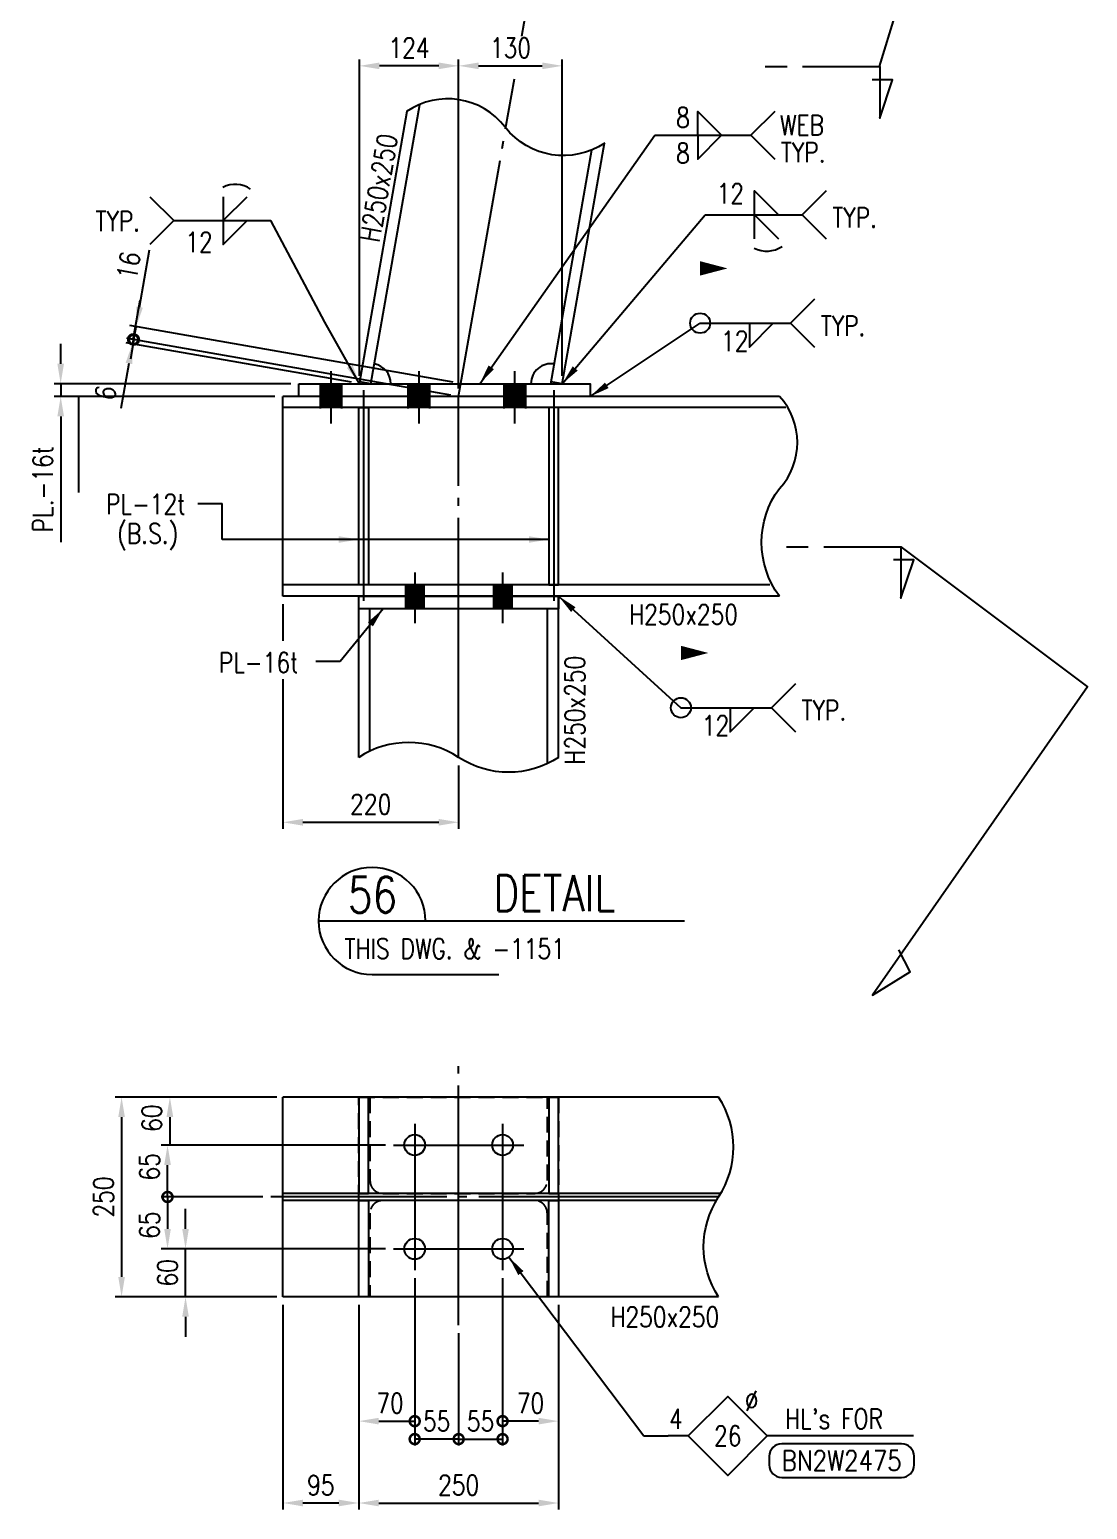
# Model space of a CAD drawing. Header units: millimetres. Extents: x 0 to 134087, y -49114 to 20834.
# Drawn here: x 80586 to 85220, y 9315 to 15800 of the extents above; entities that cross this region are included whole.
import ezdxf
from ezdxf.enums import TextEntityAlignment as Align

# ---------------------------------------------------------------- set-up
doc = ezdxf.new("R2010")
doc.units = ezdxf.units.MM
doc.header["$LTSCALE"] = 35
doc.linetypes.add('JNK-CENTER', pattern=[34, 30, -1.5, 1, -1.5])
doc.linetypes.add('JNK-HIDDEN', pattern=[3, 2, -1])
for name, color, linetype in [('CEN-R', 1, 'JNK-CENTER'), ('CON-C', 4, 'Continuous'), ('CON-G', 3, 'Continuous'), ('CON-W', 7, 'Continuous'), ('CON-Y', 2, 'Continuous'), ('Dim-W', 7, 'Continuous'), ('HID-Y', 2, 'JNK-HIDDEN'), ('STL-OBJT', 7, 'Continuous'), ('TXT-Y', 2, 'Continuous')]:
    doc.layers.add(name, color=color, linetype=linetype)
doc.styles.add('SIMPLEX', font='simplex.shx', dxfattribs={"width": 0.8})
doc.dimstyles.new('DIM35', dxfattribs={"dimscale": 35, "dimtxt": 2.5, "dimasz": 2.5, "dimexe": 0.8, "dimexo": 1, "dimgap": 1, "dimtad": 1, "dimdec": 1, "dimdsep": 46, "dimtxsty": 'SIMPLEX', "dimcen": 0, "dimclrd": 7, "dimclre": 7, "dimclrt": 2, "dimadec": 1, "dimazin": 2, "dimtfac": 1, "dimtdec": 1, "dimtix": 1, "dimtmove": 2, "dimatfit": 2, "dimfxl": 1, "dimtfill": 1, "dimarcsym": 1})
doc.dimstyles.new('DIM35x3.5', dxfattribs={"dimscale": 35, "dimtxt": 2.5, "dimasz": 2.5, "dimexe": 0.8, "dimexo": 1, "dimgap": 1, "dimtad": 1, "dimdec": 0, "dimlfac": 0.285714, "dimdsep": 46, "dimtxsty": 'SIMPLEX', "dimcen": 0, "dimclrd": 7, "dimclre": 7, "dimclrt": 2, "dimadec": 1, "dimazin": 2, "dimtfac": 1, "dimtdec": 0, "dimtix": 1, "dimtmove": 0, "dimatfit": 2, "dimfxl": 1, "dimtfill": 1, "dimarcsym": 1})

# ---------------------------------------------------------------- blocks, each defined once
blk = doc.blocks.new('SECMARK4')
at = {"layer": 'CON-C'}
blk.add_line((0, 0), (-2.72, 0), dxfattribs=at)
blk.add_lwpolyline([(-4.67, 0), (-14.32, 0), (-14.32, -6.45), (-15.93, -1.66), (-13.39, -1.66)], dxfattribs=at)
at = {"layer": 'CON-C', "style": 'SIMPLEX', "width": 0.8}
blk.add_attdef('TAG', text='', height=3.5, dxfattribs=at).set_placement((-7.82, -4.86), align=Align.CENTER)
blk = doc.blocks.new('SECTITLE')
at = {"layer": 'CON-G'}
for p, q in [((-1.7, 0), (44.1, 0)), ((5, -6.7), (20.86, -6.7))]:
    blk.add_line(p, q, dxfattribs=at)
blk.add_arc((5, 0), 6.7, 0, 270, dxfattribs=at)
at = {"layer": 'CON-C', "style": 'SIMPLEX', "width": 0.8}
for tag, p in [('ELEVATION', (27.83, 1.22)), ('A', (5.06, 1.04))]:
    blk.add_attdef(tag, text='', height=4.5, dxfattribs=at).set_placement(p, align=Align.CENTER)
at = {"layer": 'CON-Y', "style": 'SIMPLEX', "width": 0.8}
blk.add_attdef('SCALE', text='', height=2.5, dxfattribs=at).set_placement((44.9, -3.72), align=Align.RIGHT)
blk.add_attdef('H0000-0000', (1.54, -4.72), '', height=2.5, dxfattribs=at)
blk = doc.blocks.new('*D755')
at = {"layer": 'DEFPOINTS', "color": 0, "transparency": 16777216}
for p in [(82031.4, 15640.7), (82031.4, 14248), (82465.7, 14192)]:
    blk.add_point(p, dxfattribs=at)
at = {"layer": 'Dim-W', "color": 7, "linetype": 'ByBlock', "lineweight": -2, "transparency": 16777216}
for p, q in [((82031.4, 14283), (82031.4, 15668.7)), ((82378.2, 15640.7), (82118.9, 15640.7)), ((82465.7, 14227), (82465.7, 15668.7))]:
    blk.add_line(p, q, dxfattribs=at)
at = {"layer": 'Dim-W', "color": 7, "transparency": 16777216}
for points in [[(82118.9, 15655.3), (82118.9, 15626.1), (82031.4, 15640.7)], [(82378.2, 15655.3), (82378.2, 15626.1), (82465.7, 15640.7)]]:
    blk.add_solid(points, dxfattribs=at)
at = {"layer": 'Dim-W', "color": 2, "transparency": 16777216, "insert": (82248.5, 15719.4), "char_height": 87.5, "attachment_point": 5, "style": 'SIMPLEX', "bg_fill": 3, "box_fill_scale": 1.1, "bg_fill_color": 256, "bg_fill_true_color": 13158600, "bg_fill_transparency": 0}
blk.add_mtext('124', dxfattribs=at)
blk = doc.blocks.new('*D756')
at = {"layer": 'DEFPOINTS', "color": 0, "transparency": 16777216}
for p in [(82919.7, 15640.7), (82919.7, 14248), (82465.7, 14192)]:
    blk.add_point(p, dxfattribs=at)
at = {"layer": 'Dim-W', "color": 7, "linetype": 'ByBlock', "lineweight": -2, "transparency": 16777216}
for p, q in [((82465.7, 14227), (82465.7, 15668.7)), ((82553.2, 15640.7), (82832.2, 15640.7)), ((82919.7, 14283), (82919.7, 15668.7))]:
    blk.add_line(p, q, dxfattribs=at)
at = {"layer": 'Dim-W', "color": 7, "transparency": 16777216}
for points in [[(82553.2, 15655.3), (82553.2, 15626.1), (82465.7, 15640.7)], [(82832.2, 15655.3), (82832.2, 15626.1), (82919.7, 15640.7)]]:
    blk.add_solid(points, dxfattribs=at)
at = {"layer": 'Dim-W', "color": 2, "transparency": 16777216, "insert": (82692.7, 15719.4), "char_height": 87.5, "attachment_point": 5, "style": 'SIMPLEX', "bg_fill": 3, "box_fill_scale": 1.1, "bg_fill_color": 256, "bg_fill_true_color": 13158600, "bg_fill_transparency": 0}
blk.add_mtext('130', dxfattribs=at)
blk = doc.blocks.new('_DotSmall')
at = {"color": 0, "linetype": 'ByBlock', "const_width": 0.5}
blk.add_lwpolyline([(-0.0625, 0, 1), (0.0625, 0, 1)], format="xyb", close=True, dxfattribs=at)
blk = doc.blocks.new('*D651')
at = {"layer": 'DEFPOINTS', "color": 0, "transparency": 16777216}
for p in [(82658.2, 10363.9), (82465.7, 10122.1)]:
    blk.add_point(p, dxfattribs=at)
at = {"layer": 'Dim-W', "color": 7, "linetype": 'ByBlock', "lineweight": -2, "transparency": 16777216}
for p, q in [((82658.2, 10328.9), (82658.2, 9595)), ((82465.7, 10087.1), (82465.7, 9595)), ((82465.7, 9623), (82658.2, 9623))]:
    blk.add_line(p, q, dxfattribs=at)
at = {"layer": 'Dim-W', "color": 7, "lineweight": -2, "transparency": 16777216, "xscale": 87.5, "yscale": 87.5, "zscale": 87.5, "rotation": 180}
blk.add_blockref('_DotSmall', (82465.7, 9623), dxfattribs=at)
at = {"layer": 'Dim-W', "color": 7, "lineweight": -2, "transparency": 16777216, "xscale": 87.5, "yscale": 87.5, "zscale": 87.5}
blk.add_blockref('_DotSmall', (82658.2, 9623), dxfattribs=at)
at = {"layer": 'Dim-W', "color": 2, "transparency": 16777216, "insert": (82561.9, 9701.7), "char_height": 87.5, "attachment_point": 5, "style": 'SIMPLEX', "bg_fill": 3, "box_fill_scale": 1.1, "bg_fill_color": 256, "bg_fill_true_color": 13158600, "bg_fill_transparency": 0}
blk.add_mtext('55', dxfattribs=at)
at = {"layer": 'DEFPOINTS', "color": 0, "transparency": 16777216}
blk.add_point((82658.2, 9623), dxfattribs=at)
blk = doc.blocks.new('*D652')
at = {"layer": 'DEFPOINTS', "color": 0, "transparency": 16777216}
for p in [(82273.2, 10363.9), (82465.7, 10122.1)]:
    blk.add_point(p, dxfattribs=at)
at = {"layer": 'Dim-W', "color": 7, "linetype": 'ByBlock', "lineweight": -2, "transparency": 16777216}
for p, q in [((82273.2, 10328.9), (82273.2, 9595)), ((82465.7, 10087.1), (82465.7, 9595)), ((82465.7, 9623), (82273.2, 9623))]:
    blk.add_line(p, q, dxfattribs=at)
at = {"layer": 'Dim-W', "color": 7, "lineweight": -2, "transparency": 16777216, "xscale": 87.5, "yscale": 87.5, "zscale": 87.5, "rotation": 180}
blk.add_blockref('_DotSmall', (82273.2, 9623), dxfattribs=at)
at = {"layer": 'Dim-W', "color": 7, "lineweight": -2, "transparency": 16777216, "xscale": 87.5, "yscale": 87.5, "zscale": 87.5}
blk.add_blockref('_DotSmall', (82465.7, 9623), dxfattribs=at)
at = {"layer": 'Dim-W', "color": 2, "transparency": 16777216, "insert": (82369.4, 9701.7), "char_height": 87.5, "attachment_point": 5, "style": 'SIMPLEX', "bg_fill": 3, "box_fill_scale": 1.1, "bg_fill_color": 256, "bg_fill_true_color": 13158600, "bg_fill_transparency": 0}
blk.add_mtext('55', dxfattribs=at)
at = {"layer": 'DEFPOINTS', "color": 0, "transparency": 16777216}
blk.add_point((82273.2, 9623), dxfattribs=at)
blk = doc.blocks.new('*D653')
at = {"layer": 'DEFPOINTS', "color": 0, "transparency": 16777216}
for p in [(82273.2, 10363.9), (82028.2, 10246.6), (82273.2, 9701.7)]:
    blk.add_point(p, dxfattribs=at)
at = {"layer": 'Dim-W', "color": 7, "linetype": 'ByBlock', "lineweight": -2, "transparency": 16777216}
for p, q in [((82273.2, 10328.9), (82273.2, 9673.7)), ((82028.2, 10211.6), (82028.2, 9673.7)), ((82115.7, 9701.7), (82273.2, 9701.7))]:
    blk.add_line(p, q, dxfattribs=at)
at = {"layer": 'Dim-W', "color": 7, "transparency": 16777216}
blk.add_solid([(82115.7, 9716.3), (82115.7, 9687.1), (82028.2, 9701.7)], dxfattribs=at)
at = {"layer": 'Dim-W', "color": 7, "lineweight": -2, "transparency": 16777216, "xscale": 87.5, "yscale": 87.5, "zscale": 87.5}
blk.add_blockref('_DotSmall', (82273.2, 9701.7), dxfattribs=at)
at = {"layer": 'Dim-W', "color": 2, "transparency": 16777216, "insert": (82165, 9780.5), "char_height": 87.5, "attachment_point": 5, "style": 'SIMPLEX', "bg_fill": 3, "box_fill_scale": 1.1, "bg_fill_color": 256, "bg_fill_true_color": 13158600, "bg_fill_transparency": 0}
blk.add_mtext('70', dxfattribs=at)
blk = doc.blocks.new('*D654')
at = {"layer": 'DEFPOINTS', "color": 0, "transparency": 16777216}
for p in [(82658.2, 10363.9), (82903.2, 10246.6), (82658.2, 9701.7)]:
    blk.add_point(p, dxfattribs=at)
at = {"layer": 'Dim-W', "color": 7, "linetype": 'ByBlock', "lineweight": -2, "transparency": 16777216}
for p, q in [((82658.2, 10328.9), (82658.2, 9673.7)), ((82903.2, 10211.6), (82903.2, 9673.7)), ((82815.7, 9701.7), (82658.2, 9701.7))]:
    blk.add_line(p, q, dxfattribs=at)
at = {"layer": 'Dim-W', "color": 7, "transparency": 16777216}
blk.add_solid([(82815.7, 9716.3), (82815.7, 9687.1), (82903.2, 9701.7)], dxfattribs=at)
at = {"layer": 'Dim-W', "color": 7, "lineweight": -2, "transparency": 16777216, "xscale": 87.5, "yscale": 87.5, "zscale": 87.5, "rotation": 180}
blk.add_blockref('_DotSmall', (82658.2, 9701.7), dxfattribs=at)
at = {"layer": 'Dim-W', "color": 2, "transparency": 16777216, "insert": (82780.1, 9780.5), "char_height": 87.5, "attachment_point": 5, "style": 'SIMPLEX', "bg_fill": 3, "box_fill_scale": 1.1, "bg_fill_color": 256, "bg_fill_true_color": 13158600, "bg_fill_transparency": 0}
blk.add_mtext('70', dxfattribs=at)
blk = doc.blocks.new('*D655')
at = {"layer": 'DEFPOINTS', "color": 0, "transparency": 16777216}
for p in [(82273.2, 10363.9), (82465.7, 10122.1)]:
    blk.add_point(p, dxfattribs=at)
at = {"layer": 'Dim-W', "color": 7, "linetype": 'ByBlock', "lineweight": -2, "transparency": 16777216}
for p, q in [((82273.2, 10328.9), (82273.2, 9595)), ((82465.7, 10087.1), (82465.7, 9595)), ((82465.7, 9623), (82273.2, 9623))]:
    blk.add_line(p, q, dxfattribs=at)
at = {"layer": 'Dim-W', "color": 7, "lineweight": -2, "transparency": 16777216, "xscale": 87.5, "yscale": 87.5, "zscale": 87.5, "rotation": 180}
blk.add_blockref('_DotSmall', (82273.2, 9623), dxfattribs=at)
at = {"layer": 'Dim-W', "color": 7, "lineweight": -2, "transparency": 16777216, "xscale": 87.5, "yscale": 87.5, "zscale": 87.5}
blk.add_blockref('_DotSmall', (82465.7, 9623), dxfattribs=at)
at = {"layer": 'Dim-W', "color": 2, "transparency": 16777216, "insert": (82369.4, 9701.7), "char_height": 87.5, "attachment_point": 5, "style": 'SIMPLEX', "bg_fill": 3, "box_fill_scale": 1.1, "bg_fill_color": 256, "bg_fill_true_color": 13158600, "bg_fill_transparency": 0}
blk.add_mtext('55', dxfattribs=at)
at = {"layer": 'DEFPOINTS', "color": 0, "transparency": 16777216}
blk.add_point((82273.2, 9623), dxfattribs=at)
blk = doc.blocks.new('*D656')
at = {"layer": 'DEFPOINTS', "color": 0, "transparency": 16777216}
for p in [(82028.2, 10246.6), (82903.2, 10246.6), (82903.2, 9343)]:
    blk.add_point(p, dxfattribs=at)
at = {"layer": 'Dim-W', "color": 7, "linetype": 'ByBlock', "lineweight": -2, "transparency": 16777216}
for p, q in [((82028.2, 10211.6), (82028.2, 9315)), ((82903.2, 10211.6), (82903.2, 9315)), ((82115.7, 9343), (82815.7, 9343))]:
    blk.add_line(p, q, dxfattribs=at)
at = {"layer": 'Dim-W', "color": 7, "transparency": 16777216}
for points in [[(82115.7, 9357.5), (82115.7, 9328.4), (82028.2, 9343)], [(82815.7, 9357.5), (82815.7, 9328.4), (82903.2, 9343)]]:
    blk.add_solid(points, dxfattribs=at)
at = {"layer": 'Dim-W', "color": 2, "transparency": 16777216, "insert": (82465.7, 9421.7), "char_height": 87.5, "attachment_point": 5, "style": 'SIMPLEX', "bg_fill": 3, "box_fill_scale": 1.1, "bg_fill_color": 256, "bg_fill_true_color": 13158600, "bg_fill_transparency": 0}
blk.add_mtext('250', dxfattribs=at)
blk = doc.blocks.new('*D657')
at = {"layer": 'DEFPOINTS', "color": 0, "transparency": 16777216}
for p in [(81695.7, 10246.6), (82028.2, 10246.6), (81695.7, 9343)]:
    blk.add_point(p, dxfattribs=at)
at = {"layer": 'Dim-W', "color": 7, "linetype": 'ByBlock', "lineweight": -2, "transparency": 16777216}
for p, q in [((81695.7, 10211.6), (81695.7, 9315)), ((82028.2, 10211.6), (82028.2, 9315)), ((81940.7, 9343), (81783.2, 9343))]:
    blk.add_line(p, q, dxfattribs=at)
at = {"layer": 'Dim-W', "color": 7, "transparency": 16777216}
for points in [[(81783.2, 9357.5), (81783.2, 9328.4), (81695.7, 9343)], [(81940.7, 9357.5), (81940.7, 9328.4), (82028.2, 9343)]]:
    blk.add_solid(points, dxfattribs=at)
at = {"layer": 'Dim-W', "color": 2, "transparency": 16777216, "insert": (81862, 9421.7), "char_height": 87.5, "attachment_point": 5, "style": 'SIMPLEX', "bg_fill": 3, "box_fill_scale": 1.1, "bg_fill_color": 256, "bg_fill_true_color": 13158600, "bg_fill_transparency": 0}
blk.add_mtext('95', dxfattribs=at)
blk = doc.blocks.new('BOLTHOLE')
at = {"layer": 'CON-W'}
blk.add_line((25.7, 0), (9.9, 0), dxfattribs=at)
blk.add_lwpolyline([(0, 0), (4.95, 4.95), (9.9, 0), (4.95, -4.95)], close=True, dxfattribs=at)
at = {"layer": 'CON-Y', "style": 'SIMPLEX', "width": 0.8}
for s, p in [('%%C', (8.81, 3.12)), ("HL's FOR", (24.37, 0.9))]:
    blk.add_text(s, height=2.5, dxfattribs=at).set_placement(p, align=Align.RIGHT)
blk.add_attdef('4', text='', height=2.5, dxfattribs=at).set_placement((-0.69, 0.87), align=Align.RIGHT)
blk.add_attdef('22', text='', height=2.5, dxfattribs=at).set_placement((4.95, 0), align=Align.MIDDLE_CENTER)
blk = doc.blocks.new('boltmark')
at = {"layer": 'CON-Y'}
blk.add_lwpolyline([(0, -4.2), (15, -4.2, 0.414214), (16.56, -2.64), (16.56, -1.56, 0.414214), (15, 0), (0, 0, 0.414214), (-1.56, -1.56), (-1.56, -2.64, 0.414214)], format="xyb", close=True, dxfattribs=at)
at = {"layer": 'CON-G', "style": 'SIMPLEX', "width": 0.802523}
blk.add_attdef('BN2W1650', text='', height=2.5, dxfattribs=at).set_placement((0, -3.35), (15, -3.35), align=Align.FIT)
blk = doc.blocks.new('*D668')
at = {"color": 7, "linetype": 'ByBlock', "lineweight": -2, "transparency": 16777216}
for p, q in [((81068.1, 14583.6), (81112, 14833.9)), ((82441, 14254.1), (81025.4, 14502.2)), ((81043.1, 14441.4), (81053, 14497.4)), ((82431.2, 14198.1), (81015.6, 14446.2)), ((81043.1, 14441.4), (81028, 14355.2))]:
    blk.add_line(p, q, dxfattribs=at)
at = {"color": 7, "transparency": 16777216}
blk.add_solid([(81053.7, 14586.1), (81082.4, 14581.1), (81053, 14497.4)], dxfattribs=at)
at = {"layer": 'DEFPOINTS', "color": 0, "transparency": 16777216}
for p in [(81053, 14497.4), (82475.5, 14248), (82465.7, 14192)]:
    blk.add_point(p, dxfattribs=at)
at = {"color": 7, "lineweight": -2, "transparency": 16777216, "xscale": 87.5, "yscale": 87.5, "zscale": 87.5, "rotation": 80.05635145401696}
blk.add_blockref('_DotSmall', (81043.1, 14441.4), dxfattribs=at)
at = {"color": 2, "transparency": 16777216, "insert": (81020, 14765.5), "char_height": 87.5, "attachment_point": 5, "rotation": 80.05635, "style": 'SIMPLEX', "bg_fill": 3, "box_fill_scale": 1.1, "bg_fill_color": 256, "bg_fill_true_color": 13158600, "bg_fill_transparency": 0}
blk.add_mtext('16', dxfattribs=at)
blk = doc.blocks.new('*D669')
at = {"color": 7, "linetype": 'ByBlock', "lineweight": -2, "transparency": 16777216}
for p, q in [((81039.7, 14442), (81069.9, 14614.4)), ((81996.9, 14254.1), (81008.7, 14427.3)), ((81082.8, 14434.5), (81012.1, 14446.9)), ((81039.7, 14442), (81036.2, 14422.5)), ((81021.1, 14336.3), (80986.4, 14138.5))]:
    blk.add_line(p, q, dxfattribs=at)
at = {"color": 7, "transparency": 16777216}
blk.add_solid([(81006.8, 14338.8), (81035.5, 14333.8), (81036.2, 14422.5)], dxfattribs=at)
at = {"layer": 'DEFPOINTS', "color": 0, "transparency": 16777216}
for p in [(81039.7, 14442), (81117.2, 14428.4), (82031.4, 14248)]:
    blk.add_point(p, dxfattribs=at)
at = {"color": 7, "lineweight": -2, "transparency": 16777216, "xscale": 87.5, "yscale": 87.5, "zscale": 87.5, "rotation": 260.056351454017}
blk.add_blockref('_DotSmall', (81039.7, 14442), dxfattribs=at)
at = {"color": 2, "transparency": 16777216, "insert": (80918.7, 14207.9), "char_height": 87.5, "attachment_point": 5, "rotation": 80.05635, "style": 'SIMPLEX', "bg_fill": 3, "box_fill_scale": 1.1, "bg_fill_color": 256, "bg_fill_true_color": 13158600, "bg_fill_transparency": 0}
blk.add_mtext('6', dxfattribs=at)
blk = doc.blocks.new('*D670')
at = {"layer": 'DEFPOINTS', "color": 0, "transparency": 16777216}
for p in [(81703.7, 11121.6), (81200.7, 10911.6), (82180.4, 10911.6)]:
    blk.add_point(p, dxfattribs=at)
at = {"layer": 'Dim-W', "color": 7, "linetype": 'ByBlock', "lineweight": -2, "transparency": 16777216}
for p, q in [((81668.7, 11121.6), (81172.7, 11121.6)), ((81200.7, 11034.1), (81200.7, 10911.6)), ((82145.4, 10911.6), (81172.7, 10911.6))]:
    blk.add_line(p, q, dxfattribs=at)
at = {"layer": 'Dim-W', "color": 7, "transparency": 16777216}
blk.add_solid([(81186.1, 11034.1), (81215.3, 11034.1), (81200.7, 11121.6)], dxfattribs=at)
at = {"layer": 'Dim-W', "color": 2, "transparency": 16777216, "insert": (81121.9, 11029.8), "char_height": 87.5, "attachment_point": 5, "rotation": 90, "style": 'SIMPLEX', "bg_fill": 3, "box_fill_scale": 1.1, "bg_fill_color": 256, "bg_fill_true_color": 13158600, "bg_fill_transparency": 0}
blk.add_mtext('60', dxfattribs=at)
blk = doc.blocks.new('_None')
blk = doc.blocks.new('*D671')
at = {"color": 7, "linetype": 'ByBlock', "lineweight": -2, "transparency": 16777216}
for p, q in [((82145.4, 10911.6), (81162.4, 10911.6)), ((81190.4, 10684.1), (81190.4, 10824.1)), ((81608.2, 10684.1), (81162.4, 10684.1))]:
    blk.add_line(p, q, dxfattribs=at)
at = {"color": 7, "transparency": 16777216}
blk.add_solid([(81175.8, 10824.1), (81205, 10824.1), (81190.4, 10911.6)], dxfattribs=at)
at = {"layer": 'DEFPOINTS', "color": 0, "transparency": 16777216}
for p in [(82180.4, 10911.6), (81643.2, 10684.1)]:
    blk.add_point(p, dxfattribs=at)
at = {"color": 7, "lineweight": -2, "transparency": 16777216, "xscale": 87.5, "yscale": 87.5, "zscale": 87.5, "rotation": 270}
blk.add_blockref('_DotSmall', (81190.4, 10684.1), dxfattribs=at)
at = {"color": 2, "transparency": 16777216, "insert": (81111.7, 10816.4), "char_height": 87.5, "attachment_point": 5, "rotation": 90, "style": 'SIMPLEX', "bg_fill": 3, "box_fill_scale": 1.1, "bg_fill_color": 256, "bg_fill_true_color": 13158600, "bg_fill_transparency": 0}
blk.add_mtext('65', dxfattribs=at)
at = {"layer": 'DEFPOINTS', "color": 0, "transparency": 16777216}
blk.add_point((81190.4, 10911.6), dxfattribs=at)
blk = doc.blocks.new('*D672')
at = {"layer": 'DEFPOINTS', "color": 0, "transparency": 16777216}
for p in [(81269.2, 10456.6), (82180.4, 10456.6), (81703.7, 10246.6)]:
    blk.add_point(p, dxfattribs=at)
at = {"layer": 'Dim-W', "color": 7, "linetype": 'ByBlock', "lineweight": -2, "transparency": 16777216}
for p, q in [((81269.2, 10544.1), (81269.2, 10631.6)), ((82145.4, 10456.6), (81241.2, 10456.6)), ((81269.2, 10246.6), (81269.2, 10456.6)), ((81668.7, 10246.6), (81241.2, 10246.6)), ((81269.2, 10159.1), (81269.2, 10071.6))]:
    blk.add_line(p, q, dxfattribs=at)
at = {"layer": 'Dim-W', "color": 7, "transparency": 16777216}
for points in [[(81254.6, 10544.1), (81283.7, 10544.1), (81269.2, 10456.6)], [(81254.6, 10159.1), (81283.7, 10159.1), (81269.2, 10246.6)]]:
    blk.add_solid(points, dxfattribs=at)
at = {"layer": 'Dim-W', "color": 2, "transparency": 16777216, "insert": (81190.4, 10351.6), "char_height": 87.5, "attachment_point": 5, "rotation": 90, "style": 'SIMPLEX', "bg_fill": 3, "box_fill_scale": 1.1, "bg_fill_color": 256, "bg_fill_true_color": 13158600, "bg_fill_transparency": 0}
blk.add_mtext('60', dxfattribs=at)
blk = doc.blocks.new('*D673')
at = {"color": 7, "linetype": 'ByBlock', "lineweight": -2, "transparency": 16777216}
for p, q in [((81608.2, 10684.1), (81162.4, 10684.1)), ((81190.4, 10684.1), (81190.4, 10544.1)), ((82145.4, 10456.6), (81162.4, 10456.6))]:
    blk.add_line(p, q, dxfattribs=at)
at = {"color": 7, "transparency": 16777216}
blk.add_solid([(81175.8, 10544.1), (81205, 10544.1), (81190.4, 10456.6)], dxfattribs=at)
at = {"layer": 'DEFPOINTS', "color": 0, "transparency": 16777216}
for p in [(81643.2, 10684.1), (81190.4, 10456.6), (82180.4, 10456.6)]:
    blk.add_point(p, dxfattribs=at)
at = {"color": 7, "lineweight": -2, "transparency": 16777216, "xscale": 87.5, "yscale": 87.5, "zscale": 87.5, "rotation": 90}
blk.add_blockref('_DotSmall', (81190.4, 10684.1), dxfattribs=at)
at = {"color": 2, "transparency": 16777216, "insert": (81111.7, 10560.3), "char_height": 87.5, "attachment_point": 5, "rotation": 90, "style": 'SIMPLEX', "bg_fill": 3, "box_fill_scale": 1.1, "bg_fill_color": 256, "bg_fill_true_color": 13158600, "bg_fill_transparency": 0}
blk.add_mtext('65', dxfattribs=at)
blk = doc.blocks.new('*D674')
at = {"layer": 'DEFPOINTS', "color": 0, "transparency": 16777216}
for p in [(81703.7, 11121.6), (80989.2, 10246.6), (81703.7, 10246.6)]:
    blk.add_point(p, dxfattribs=at)
at = {"layer": 'Dim-W', "color": 7, "linetype": 'ByBlock', "lineweight": -2, "transparency": 16777216}
for p, q in [((81668.7, 11121.6), (80961.2, 11121.6)), ((80989.2, 11034.1), (80989.2, 10334.1)), ((81668.7, 10246.6), (80961.2, 10246.6))]:
    blk.add_line(p, q, dxfattribs=at)
at = {"layer": 'Dim-W', "color": 7, "transparency": 16777216}
for points in [[(80974.6, 11034.1), (81003.7, 11034.1), (80989.2, 11121.6)], [(80974.6, 10334.1), (81003.7, 10334.1), (80989.2, 10246.6)]]:
    blk.add_solid(points, dxfattribs=at)
at = {"layer": 'Dim-W', "color": 2, "transparency": 16777216, "insert": (80910.4, 10684.1), "char_height": 87.5, "attachment_point": 5, "rotation": 90, "style": 'SIMPLEX', "bg_fill": 3, "box_fill_scale": 1.1, "bg_fill_color": 256, "bg_fill_true_color": 13158600, "bg_fill_transparency": 0}
blk.add_mtext('250', dxfattribs=at)
blk = doc.blocks.new('*D733')
at = {"layer": 'DEFPOINTS', "color": 0, "transparency": 16777216}
for p in [(81765.7, 14248), (80722.3, 14192), (81695.7, 14192)]:
    blk.add_point(p, dxfattribs=at)
at = {"layer": 'Dim-W', "color": 7, "linetype": 'ByBlock', "lineweight": -2, "transparency": 16777216}
for p, q in [((80722.3, 14335.5), (80722.3, 14423)), ((81730.7, 14248), (80694.3, 14248)), ((80722.3, 14248), (80722.3, 14192)), ((81660.7, 14192), (80694.3, 14192)), ((80722.3, 14104.5), (80722.3, 13553.7))]:
    blk.add_line(p, q, dxfattribs=at)
at = {"layer": 'Dim-W', "color": 7, "transparency": 16777216}
for points in [[(80707.8, 14335.5), (80736.9, 14335.5), (80722.3, 14248)], [(80707.8, 14104.5), (80736.9, 14104.5), (80722.3, 14192)]]:
    blk.add_solid(points, dxfattribs=at)
at = {"layer": 'Dim-W', "color": 2, "transparency": 16777216, "insert": (80643.6, 13785.4), "char_height": 87.5, "attachment_point": 5, "rotation": 90, "style": 'SIMPLEX', "bg_fill": 3, "box_fill_scale": 1.1, "bg_fill_color": 256, "bg_fill_true_color": 13158600, "bg_fill_transparency": 0}
blk.add_mtext('PL.-16t', dxfattribs=at)
blk = doc.blocks.new('*D779')
at = {"layer": 'DEFPOINTS', "color": 0, "transparency": 16777216}
for p in [(81695.7, 13317), (82465.7, 12610.4), (82465.7, 12325.9)]:
    blk.add_point(p, dxfattribs=at)
at = {"layer": 'Dim-W', "color": 7, "linetype": 'ByBlock', "lineweight": -2, "transparency": 16777216}
for p, q in [((81695.7, 13282), (81695.7, 13121.5)), ((81695.7, 12953.3), (81695.7, 12297.9)), ((82465.7, 12575.4), (82465.7, 12297.9)), ((81783.2, 12325.9), (82378.2, 12325.9))]:
    blk.add_line(p, q, dxfattribs=at)
at = {"layer": 'Dim-W', "color": 7, "transparency": 16777216}
for points in [[(81783.2, 12340.5), (81783.2, 12311.3), (81695.7, 12325.9)], [(82378.2, 12340.5), (82378.2, 12311.3), (82465.7, 12325.9)]]:
    blk.add_solid(points, dxfattribs=at)
at = {"layer": 'Dim-W', "color": 2, "transparency": 16777216, "insert": (82080.7, 12404.7), "char_height": 87.5, "attachment_point": 5, "style": 'SIMPLEX', "bg_fill": 3, "box_fill_scale": 1.1, "bg_fill_color": 256, "bg_fill_true_color": 13158600, "bg_fill_transparency": 0}
blk.add_mtext('220', dxfattribs=at)

msp = doc.modelspace()

# ---------------------------------------------------------------- linework, layer by layer
for p, q in [((81434.0254, 15067.4185), (81434.0254, 14962.4185)), ((83761.7965, 14882.8909), (83761.7965, 14987.8909))]:
    msp.add_line(p, q)
for points in [[(83512.8644, 15336.323), (83512.8644, 15441.323), (83617.8644, 15336.323)], [(83512.8644, 15336.323), (83512.8644, 15231.323), (83617.8644, 15336.323)], [(81434.0254, 15067.4185), (81434.0254, 14962.4185), (81539.0254, 15067.4185)], [(83761.7965, 14987.8909), (83761.7965, 15092.8909), (83866.7965, 14987.8909)], [(83761.7965, 14882.8909), (83761.7965, 14987.8909), (83866.7965, 14882.8909)], [(83739.2198, 14513.144), (83739.2198, 14408.144), (83844.2198, 14513.144)], [(83655.0943, 12827.9298), (83655.0943, 12722.9298), (83760.0943, 12827.9298)]]:
    msp.add_lwpolyline(points)
for centre in [(83523.5535, 14513.144), (83439.428, 12827.9298)]:
    msp.add_circle(centre, 43.75)
for centre, start, end in [((81487.6578, 15004.0981), 55.35992354, 117.78333935), ((83815.4289, 14946.2113), 242.21666065, 304.64007646)]:
    msp.add_arc(centre, 117.4618, start, end)
at = {"layer": 'CEN-R'}
for p, q in [((81905.7059, 14302.7657), (81905.7059, 14074.0173)), ((82290.7059, 14302.7657), (82290.7059, 14074.0173)), ((82710.7059, 14302.7657), (82710.7059, 14074.0173)), ((82049.2176, 14219.7349), (82049.2176, 13296.8292)), ((82882.1941, 14219.7349), (82882.1941, 13296.8292)), ((82465.7059, 12610.3779), (82465.7059, 14192.0169)), ((82273.2059, 13420.7657), (82273.2059, 13199.0173)), ((82658.2059, 13420.7657), (82658.2059, 13199.0173)), ((82465.7059, 10122.0505), (82465.7059, 11257.9809)), ((82273.1941, 11004.3826), (82273.1941, 10363.8826)), ((82658.1941, 11004.3826), (82658.1941, 10363.8826)), ((82180.4441, 10911.6326), (82750.9441, 10911.6326)), ((83604.22, 10684.1326), (81643.1941, 10684.1326)), ((82180.4441, 10456.6326), (82750.9441, 10456.6326))]:
    msp.add_line(p, q, dxfattribs=at)
at = {"layer": 'CON-C'}
for points in [[(84309.9838, 15637.3958), (84381.4371, 15871.4359), (84381.4371, 15871.4359), (84021.4144, 16287.1613), (84150.352, 16239.7753), (84123.6955, 16115.6584)], [(84402.5899, 13533.5758), (85220.0376, 12919.2906), (84278.9644, 11568.2894), (84443.1378, 11670.2901), (84393.934, 11766.956)]]:
    msp.add_lwpolyline(points, dxfattribs=at)
at = {"layer": 'CON-G'}
for p, q in [((81695.7059, 13317.0169), (81695.7059, 14192.0169)), ((83871.2083, 14192.0169), (81695.7059, 14192.0169)), ((83899.4205, 14143.0169), (81695.7059, 14143.0169)), ((83829.4302, 13366.0169), (81695.7059, 13366.0169)), ((83871.2083, 13317.0169), (81695.7059, 13317.0169)), ((82028.2059, 12610.3779), (82028.2059, 13317.0169)), ((82903.2059, 12610.3779), (82903.2059, 13317.0169)), ((82077.2059, 12637.8512), (82077.2059, 13261.0169)), ((82854.2059, 12582.9047), (82854.2059, 13261.0169)), ((83604.22, 11121.6326), (81695.7059, 11121.6326)), ((81695.7059, 10246.6326), (81695.7059, 11121.6326)), ((83614.0568, 10699.8826), (81695.6953, 10699.8826)), ((83594.3831, 10668.3826), (81695.6953, 10668.3826)), ((83604.22, 10246.6326), (81695.7059, 10246.6326))]:
    msp.add_line(p, q, dxfattribs=at)
for points in [[(81765.7059, 14248.0169), (83041.9423, 14248.0169), (83041.9423, 14192.0169), (81765.7059, 14192.0169)], [(82028.2176, 14143.0169), (82070.2176, 14143.0169), (82070.2176, 13366.0169), (82028.2176, 13366.0169)], [(82903.1941, 14143.0169), (82861.1941, 14143.0169), (82861.1941, 13366.0169), (82903.1941, 13366.0169)], [(82028.2059, 13317.0169), (82903.2059, 13317.0169), (82903.2059, 13261.0169), (82028.2059, 13261.0169)], [(82028.1941, 10699.8826), (82070.1941, 10699.8826), (82070.2176, 11121.6326), (82028.2176, 11121.6326)], [(82861.1941, 10699.8826), (82903.1941, 10699.8826), (82903.1941, 11121.6326), (82861.1941, 11121.6326)]]:
    msp.add_lwpolyline(points, close=True, dxfattribs=at)
for centre in [(82273.1941, 10911.6326), (82658.1941, 10911.6326), (82273.1941, 10456.6326), (82658.1941, 10456.6326)]:
    msp.add_circle(centre, 45.5, dxfattribs=at)
at = {"layer": 'CON-W'}
for p, q in [((81113.5031, 15067.4185), (81218.5031, 14962.4185)), ((83546.2742, 14987.8909), (83970.5308, 14987.8909)), ((81218.5031, 14962.4185), (81642.7596, 14962.4185)), ((83471.2039, 9637.1232), (83383.7039, 9637.1232)), ((84458.0934, 9637.1232), (84370.5934, 9637.1232))]:
    msp.add_line(p, q, dxfattribs=at)
for points in [[(83105.5081, 15302.5595, -0.393192186), (82669.7386, 15371.6359, 0.4), (82237.6105, 15439.9846)], [(83871.2083, 13317.0169, -0.333019753), (83871.2083, 13788.8367, 0.389714888), (83871.2083, 14192.0169)], [(82903.2059, 12610.3779, -0.299286323), (82465.7059, 12610.3779, 0.299286323), (82028.2059, 12610.3779)], [(83604.22, 10246.6326, -0.299286323), (83604.22, 10684.1326, 0.299286323), (83604.22, 11121.6326)]]:
    msp.add_lwpolyline(points, format="xyb", dxfattribs=at)
for points in [[(83850.342, 15441.323), (83745.342, 15336.323), (83850.342, 15231.323)], [(84075.5308, 15092.8909), (83970.5308, 14987.8909), (84075.5308, 14882.8909)], [(84024.9933, 14618.144), (83919.9933, 14513.144), (84024.9933, 14408.144)], [(83940.8678, 12932.9298), (83835.8678, 12827.9298), (83940.8678, 12722.9298)]]:
    msp.add_lwpolyline(points, dxfattribs=at)
for points, const_width in [([(81905.7059, 14248.0169), (81905.7059, 14139.5169)], 94.5), ([(82290.7059, 14248.0169), (82290.7059, 14139.5169)], 94.5), ([(82710.7059, 14248.0169), (82710.7059, 14139.5169)], 94.5), ([(82273.2059, 13366.0169), (82273.2059, 13261.0169)], 80.5), ([(82658.2059, 13366.0169), (82658.2059, 13261.0169)], 80.5)]:
    msp.add_lwpolyline(points, dxfattribs=dict(at, const_width=const_width))
at = {"layer": 'Dim-W'}
for points in [[(83523.5535, 14513.144, 0, 0, 0), (83523.5535, 14753.144, 63, 0, 0), (83643.5535, 14753.144, 0, 0, 0)], [(83439.428, 12827.9298, 0, 0, 0), (83439.428, 13067.9298, 63, 0, 0), (83559.428, 13067.9298, 0, 0, 0)]]:
    msp.add_lwpolyline(points, format="xyseb", dxfattribs=at)
at = {"layer": 'HID-Y', "ltscale": 2}
for p, q in [((81858.4559, 14248.0169), (81858.4559, 14139.5169)), ((81952.9559, 14248.0169), (81952.9559, 14139.5169)), ((82243.4559, 14248.0169), (82243.4559, 14139.5169)), ((82337.9559, 14248.0169), (82337.9559, 14139.5169)), ((82663.4559, 14248.0169), (82663.4559, 14139.5169)), ((82757.9559, 14248.0169), (82757.9559, 14139.5169)), ((82232.9559, 13366.0169), (82232.9559, 13261.0169)), ((82313.4559, 13366.0169), (82313.4559, 13261.0169)), ((82617.9559, 13366.0169), (82617.9559, 13261.0169)), ((82698.4559, 13366.0169), (82698.4559, 13261.0169))]:
    msp.add_line(p, q, dxfattribs=at)
at = {"layer": 'HID-Y'}
msp.add_lwpolyline([(82903.1941, 10246.6326), (82854.1941, 10246.6326), (82854.1941, 10612.3826, 0.414213562), (82798.1941, 10668.3826), (82133.1941, 10668.3826, 0.414213562), (82077.1941, 10612.3826), (82077.1941, 10246.6326), (82028.1941, 10246.6326), (82028.1941, 11121.6326), (82077.1941, 11121.6326), (82077.1941, 10755.8826, 0.414213562), (82133.1941, 10699.8826), (82798.1941, 10699.8826, 0.414213562), (82854.1941, 10755.8826), (82854.1941, 11121.6326), (82903.1941, 11121.6326)], format="xyb", close=True, dxfattribs=at)
msp.add_lwpolyline([(82028.1941, 11121.6326), (82903.1941, 11121.6326), (82903.1941, 10246.6326), (82028.1941, 10246.6326)], close=True, dxfattribs=at)
at = {"layer": 'STL-OBJT'}
msp.add_line((81323.0265, 13723.4806), (81430.2547, 13723.4806), dxfattribs=at)

# ---------------------------------------------------------------- block references
at = {"xscale": 35, "yscale": 35, "zscale": 35}
msp.add_blockref('BOLTHOLE', (83471.2039, 9637.1232), dxfattribs=at).add_auto_attribs({'4': '4', '22': '26'})
ref = msp.add_blockref('boltmark', (83881.0397, 9602.1232), dxfattribs=dict(xscale=35, yscale=35, zscale=35))
ref.add_attrib('BN2W1650', 'BN2W2475', dxfattribs={"layer": 'CON-G', "height": 87.5, "style": 'SIMPLEX', "width": 0.782585}).set_placement((83881.0397, 9484.8849), (84406.0237, 9484.8849), align=Align.FIT)
at = {"layer": 'CON-W', "xscale": -35, "yscale": 35, "zscale": 35}
for p in [(83808.9005, 15637.3958), (83901.5066, 13533.5758)]:
    msp.add_blockref('SECMARK4', p, dxfattribs=at)
at = {"layer": 'Dim-W', "xscale": 35, "yscale": 35, "zscale": 35}
msp.add_blockref('SECTITLE', (81911.4412, 11893.5027), dxfattribs=at).add_auto_attribs({'H0000-0000': 'THIS DWG. & -1151', 'A': '56', 'ELEVATION': 'DETAIL'})

# ---------------------------------------------------------------- texts
at = {"layer": 'CON-W', "color": 2, "style": 'SIMPLEX', "width": 0.8}
for s, p in [('8', (83418.2269, 15370.8793)), ('8', (83418.2269, 15214.2668)), ('12', (83595.932, 15037.8451)), ('12', (83615.3564, 14391.0877)), ('12', (83531.2308, 12705.8735))]:
    msp.add_text(s, height=87.5, dxfattribs=at).set_placement(p)
at = {"layer": 'CON-Y', "style": 'SIMPLEX', "width": 0.8}
for s, p in [('PL-12t', (80920.7109, 13676.8856)), ('(B.S.)', (80969.9346, 13547.4326)), ('PL-16t', (81415.3687, 12982.2027))]:
    msp.add_text(s, height=87.5, dxfattribs=at).set_placement(p)
at = {"layer": 'TXT-Y', "style": 'SIMPLEX', "width": 0.8}
msp.add_text('TYP.', height=87.5, dxfattribs=at).set_placement((80874.7975, 14960.3654), align=Align.MIDDLE_LEFT)
for p in [(83212.5847, 13192.6932), (83130.329, 10114.4637)]:
    msp.add_text('H250x250', height=87.5, dxfattribs=at).set_placement(p)
msp.add_text('H250x250', height=87.5, rotation=90, dxfattribs=at).set_placement((83018.0842, 12578.4781))
for tag, text, p in [('WEB', 'WEB', (83873.2607, 15381.0069)), ('TYP.', 'TYP.', (83877.5217, 15261.7953)), ('TYP.', 'TYP.', (84102.7105, 14976.5905)), ('TYP.', 'TYP.', (84052.1731, 14501.8436)), ('TYP.', 'TYP.', (83968.0475, 12816.6294))]:
    msp.add_attdef(tag, text=text, height=87.5, dxfattribs=at).set_placement(p, align=Align.MIDDLE_LEFT)

# ---------------------------------------------------------------- leaders
at = {"layer": 'STL-OBJT'}
for points in [[(83041.9423, 14192.0169), (83523.5535, 14513.144), (83919.9933, 14513.144)], [(82028.2176, 13565.1471), (81430.2547, 13565.1471), (81430.2547, 13723.4806)], [(82861.1941, 13565.1471), (81430.2547, 13565.1471), (81430.2547, 13723.4806)], [(82903.2059, 13317.0169), (83439.428, 12827.9298), (83835.8678, 12827.9298)], [(82134.4295, 13261.0169), (81945.9646, 13030.7261), (81839.3485, 13030.7261)]]:
    msp.add_leader(points, dimstyle='DIM35', dxfattribs=at)

# ---------------------------------------------------------------- next in the draw order: dimensions: what is measured, and where the dimension line sits
at = {"layer": 'Dim-W'}
for base, p1, p2, picture, middle in [((82031.3511, 15640.6889), (82465.7059, 14192.0169), (82031.3511, 14248.0169), '*D755', (82248.5285, 15719.4389)), ((82465.7059, 12325.9102), (81695.7059, 13317.0169), (82465.7059, 12610.3779), '*D779', (82080.7059, 12404.6602))]:
    dim = msp.add_linear_dim(base=base, p1=p1, p2=p2, dimstyle='DIM35x3.5', dxfattribs=at)
    dim.commit()
    dim.dimension.update_dxf_attribs({"geometry": picture, "text_midpoint": middle})
dim = msp.add_linear_dim(base=(81200.6926, 10911.6326), p1=(81703.6703, 11121.6326), p2=(82180.4441, 10911.6326), angle=270, dimstyle='DIM35x3.5', override={"dimblk2": 'None', "dimsah": 1}, dxfattribs=at)
dim.commit()
dim.dimension.update_dxf_attribs({"geometry": '*D670', "text_midpoint": (81200.6926, 11029.7623), "dimtype": 160})
dim = msp.add_linear_dim(base=(82658.1941, 9622.9633), p1=(82465.7059, 10122.0505), p2=(82658.1941, 10363.8826), angle=180, dimstyle='DIM35x3.5', override={"dimblk1": 'DotSmall', "dimblk2": 'DotSmall', "dimsah": 1}, dxfattribs=at)
dim.commit()
dim.dimension.update_dxf_attribs({"geometry": '*D651', "text_midpoint": (82561.95, 9701.7133)})

# ---------------------------------------------------------------- next in the draw order: linework, layer by layer
at = {"layer": 'CON-G'}
for p, q in [((82031.3511, 14248.0169), (82240.6861, 15442.081)), ((82081.0984, 14248.0169), (82295.6185, 15471.6573)), ((82081.0984, 14248.0169), (82032.8345, 14256.4782))]:
    msp.add_line(p, q, dxfattribs=at)
msp.add_arc((82081.0984, 14248.0169), 87.5, 0, 80.05635145, dxfattribs=at)

# ---------------------------------------------------------------- next in the draw order: texts
at = {"color": 2, "style": 'SIMPLEX', "width": 0.8}
msp.add_text('H250x250', height=87.5, rotation=80.05635145, dxfattribs=at).set_placement((82117.3506, 14863.4655))

# ---------------------------------------------------------------- next in the draw order: dimensions: what is measured, and where the dimension line sits
at = {"layer": 'Dim-W'}
dim = msp.add_linear_dim(base=(82919.6957, 15640.6889), p1=(82465.7059, 14192.0169), p2=(82919.6957, 14248.0169), angle=180, dimstyle='DIM35x3.5', dxfattribs=at)
dim.commit()
dim.dimension.update_dxf_attribs({"geometry": '*D756', "text_midpoint": (82692.7008, 15719.4389)})
dim = msp.add_linear_dim(base=(82273.1941, 9622.9633), p1=(82465.7059, 10122.0505), p2=(82273.1941, 10363.8826), dimstyle='DIM35x3.5', override={"dimblk1": 'DotSmall', "dimblk2": 'DotSmall', "dimsah": 1}, dxfattribs=at)
dim.commit()
dim.dimension.update_dxf_attribs({"geometry": '*D652', "text_midpoint": (82369.45, 9701.7133)})
dim = msp.add_linear_dim(base=(82658.1941, 9701.7133), p1=(82903.1941, 10246.6326), p2=(82658.1941, 10363.8826), dimstyle='DIM35x3.5', override={"dimblk2": 'DotSmall', "dimsah": 1}, dxfattribs=at)
dim.commit()
dim.dimension.update_dxf_attribs({"geometry": '*D654', "text_midpoint": (82780.066, 9701.7133), "dimtype": 160})

# ---------------------------------------------------------------- next in the draw order: leaders
at = {"layer": 'STL-OBJT'}
msp.add_leader([(82031.3511, 14248.0169), (81879.6117, 14516.9066), (81642.7596, 14962.4185)], dimstyle='DIM35', dxfattribs=at)

# ---------------------------------------------------------------- next in the draw order: linework, layer by layer
at = {"layer": 'CEN-R'}
msp.add_line((82465.7059, 14192.0169), (82709.6745, 15583.6338), dxfattribs=at)
at = {"layer": 'CON-G'}
for p, q in [((82869.9484, 14248.0169), (83049.5426, 15272.4367)), ((82919.6957, 14248.0169), (83104.4462, 15301.8484)), ((82919.6957, 14248.0169), (82871.4318, 14256.4782))]:
    msp.add_line(p, q, dxfattribs=at)
msp.add_arc((82869.9484, 14248.0169), 87.5, 80.05635145, 180, dxfattribs=at)
at = {"layer": 'CON-W'}
msp.add_line((82742.4267, 15770.4548), (82853.7751, 16405.5956), dxfattribs=at)

# ---------------------------------------------------------------- next in the draw order: dimensions: what is measured, and where the dimension line sits
at = {"layer": 'Dim-W'}
dim = msp.add_linear_dim(base=(82273.1941, 9701.7133), p1=(82028.2059, 10246.6326), p2=(82273.1941, 10363.8826), angle=180, dimstyle='DIM35x3.5', override={"dimblk2": 'DotSmall', "dimsah": 1}, dxfattribs=at)
dim.commit()
dim.dimension.update_dxf_attribs({"geometry": '*D653', "text_midpoint": (82165.0245, 9701.7133), "dimtype": 160})

# ---------------------------------------------------------------- next in the draw order: leaders
at = {"layer": 'STL-OBJT'}
for points in [[(82558.0862, 14248.0169), (83324.7887, 15336.323), (83745.342, 15336.323)], [(82919.6957, 14248.0169), (83546.2742, 14987.8909), (83942.714, 14987.8909)]]:
    msp.add_leader(points, dimstyle='DIM35', dxfattribs=at)

# ---------------------------------------------------------------- next in the draw order: dimensions: what is measured, and where the dimension line sits
dim = msp.add_linear_dim(base=(81052.9638, 14497.4102), p1=(82465.7059, 14192.0169), p2=(82475.5234, 14248.0169), angle=80.05635145, dimstyle='DIM35x3.5', override={"dimblk1": 'DotSmall', "dimsah": 1})
dim.commit()
dim.dimension.update_dxf_attribs({"geometry": '*D668', "text_midpoint": (81097.5727, 14751.8628), "dimtype": 160})
at = {"layer": 'Dim-W'}
dim = msp.add_linear_dim(base=(82273.1941, 9622.9633), p1=(82465.7059, 10122.0505), p2=(82273.1941, 10363.8826), dimstyle='DIM35x3.5', override={"dimblk1": 'DotSmall', "dimblk2": 'DotSmall', "dimsah": 1}, dxfattribs=at)
dim.commit()
dim.dimension.update_dxf_attribs({"geometry": '*D655', "text_midpoint": (82369.45, 9701.7133)})

# ---------------------------------------------------------------- next in the draw order: linework, layer by layer
msp.add_lwpolyline([(81434.0254, 14962.4185), (81434.0254, 14857.4185), (81539.0254, 14962.4185)])
at = {"layer": 'CON-W'}
msp.add_line((81218.5031, 14962.4185), (81113.5031, 14857.4185), dxfattribs=at)

# ---------------------------------------------------------------- next in the draw order: texts
at = {"layer": 'CON-W', "color": 2, "style": 'SIMPLEX', "width": 0.8}
msp.add_text('12', height=87.5, dxfattribs=at).set_placement((81268.1608, 14824.9643))

# ---------------------------------------------------------------- next in the draw order: dimensions: what is measured, and where the dimension line sits
dim = msp.add_linear_dim(base=(81039.6604, 14442.0213), p1=(82031.3511, 14248.0169), p2=(81117.2274, 14428.4228), angle=80.05635145, dimstyle='DIM35x3.5', override={"dimblk2": 'DotSmall', "dimsah": 1})
dim.commit()
dim.dimension.update_dxf_attribs({"geometry": '*D669', "text_midpoint": (80996.2294, 14194.2874), "dimtype": 160})
at = {"layer": 'Dim-W'}
dim = msp.add_linear_dim(base=(82903.1941, 9342.9633), p1=(82028.2059, 10246.6326), p2=(82903.1941, 10246.6326), angle=180, dimstyle='DIM35x3.5', dxfattribs=at)
dim.commit()
dim.dimension.update_dxf_attribs({"geometry": '*D656', "text_midpoint": (82465.7, 9421.7133)})

# ---------------------------------------------------------------- next in the draw order: linework, layer by layer
at = {"layer": 'CON-G'}
msp.add_lwpolyline([(82861.1941, 10668.3826), (82903.1941, 10668.3826), (82903.1941, 10246.6326), (82861.1941, 10246.6326)], close=True, dxfattribs=at)

# ---------------------------------------------------------------- next in the draw order: dimensions: what is measured, and where the dimension line sits
at = {"layer": 'Dim-W'}
dim = msp.add_linear_dim(base=(80722.3405, 14192.0169), p1=(81765.7059, 14248.0169), p2=(81695.7059, 14192.0169), angle=90, text='PL.-<>t', dimstyle='DIM35x3.5', dxfattribs=at)
dim.commit()
dim.dimension.update_dxf_attribs({"geometry": '*D733', "text_midpoint": (80722.3405, 13785.3502), "dimtype": 160})
dim = msp.add_linear_dim(base=(81695.7059, 9342.9633), p1=(82028.2059, 10246.6326), p2=(81695.7059, 10246.6326), dimstyle='DIM35x3.5', dxfattribs=at)
dim.commit()
dim.dimension.update_dxf_attribs({"geometry": '*D657', "text_midpoint": (81861.9559, 9421.7133)})

# ---------------------------------------------------------------- next in the draw order: leaders
at = {"layer": 'STL-OBJT'}
msp.add_leader([(82685.6148, 10420.3234), (83277.0877, 9637.1232), (83383.7039, 9637.1232)], dimstyle='DIM35', dxfattribs=at)

# ---------------------------------------------------------------- next in the draw order: linework, layer by layer
msp.add_line((80801.0905, 14192.0169), (80801.0905, 13771.65))
at = {"layer": 'CON-G'}
msp.add_lwpolyline([(82028.1941, 10668.3826), (82070.1941, 10668.3826), (82070.2176, 10246.6326), (82028.2176, 10246.6326)], close=True, dxfattribs=at)

# ---------------------------------------------------------------- next in the draw order: dimensions: what is measured, and where the dimension line sits
dim = msp.add_linear_dim(base=(81190.4138, 10911.6326), p1=(81643.1941, 10684.1326), p2=(82180.4441, 10911.6326), angle=90, dimstyle='DIM35x3.5', override={"dimblk1": 'DotSmall', "dimsah": 1})
dim.commit()
dim.dimension.update_dxf_attribs({"geometry": '*D671', "text_midpoint": (81190.4138, 10816.4419), "dimtype": 160})

# ---------------------------------------------------------------- next in the draw order: dimensions: what is measured, and where the dimension line sits
at = {"layer": 'Dim-W'}
dim = msp.add_linear_dim(base=(81269.1638, 10456.6326), p1=(81703.6703, 10246.6326), p2=(82180.4441, 10456.6326), angle=90, dimstyle='DIM35x3.5', dxfattribs=at)
dim.commit()
dim.dimension.update_dxf_attribs({"geometry": '*D672', "text_midpoint": (81190.4138, 10351.6326)})

# ---------------------------------------------------------------- next in the draw order: dimensions: what is measured, and where the dimension line sits
dim = msp.add_linear_dim(base=(81190.4138, 10456.6326), p1=(81643.1941, 10684.1326), p2=(82180.4441, 10456.6326), angle=270, dimstyle='DIM35x3.5', override={"dimblk1": 'DotSmall', "dimsah": 1})
dim.commit()
dim.dimension.update_dxf_attribs({"geometry": '*D673', "text_midpoint": (81190.4138, 10560.2738), "dimtype": 160})

# ---------------------------------------------------------------- next in the draw order: dimensions: what is measured, and where the dimension line sits
dim = msp.add_linear_dim(base=(80989.1638, 10246.6326), p1=(81703.6703, 11121.6326), p2=(81703.6703, 10246.6326), angle=90, dimstyle='DIM35x3.5', dxfattribs=at)
dim.commit()
dim.dimension.update_dxf_attribs({"geometry": '*D674', "text_midpoint": (80910.4138, 10684.1326)})

doc.saveas('drawing.dxf')
